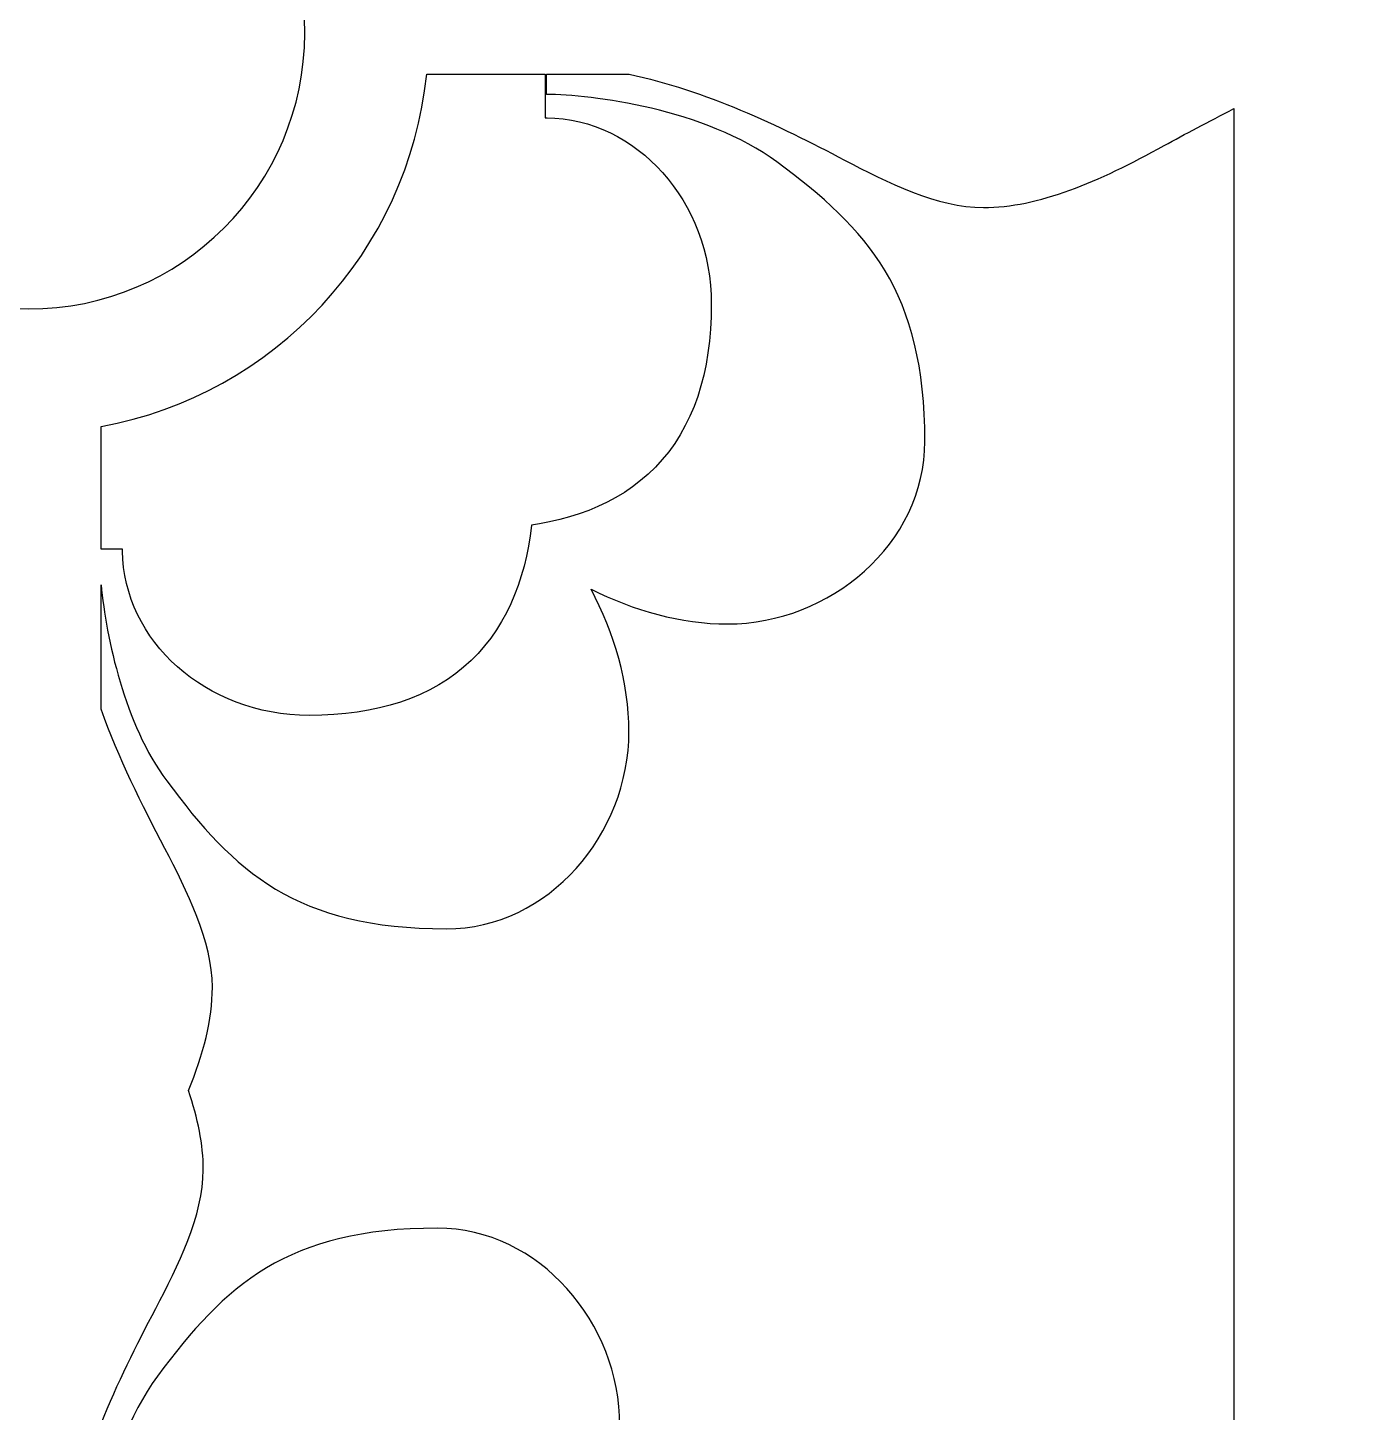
# Model space of a CAD drawing. Header units: centimetres. Extents: x 14.5 to 20.6, y -2.7 to 9.
# Drawn here: x 15.321 to 15.922, y 7.607 to 8.227 of the extents above; entities that cross this region are included whole.
import ezdxf

# ---------------------------------------------------------------- set-up
doc = ezdxf.new("R2010")
doc.units = ezdxf.units.CM
doc.header["$MEASUREMENT"] = 0
doc.layers.add('layer 1', color=7, linetype='Continuous')

msp = doc.modelspace()

# ---------------------------------------------------------------- linework, layer by layer
at = {"layer": 'layer 1', "color": 250, "lineweight": 30}
for points, knots in [([(14.53548, -2.70131), (14.53548, -2.70131), (14.53548, 9.00077), (14.53548, 9.00077), (14.53548, 9.00077), (14.53548, 9.00077), (20.59893, 9.00077), (20.59893, 9.00077), (20.59893, 9.00077), (20.59893, 9.00077), (20.59893, -2.70131), (20.59893, -2.70131), (20.59893, -2.70131), (20.59893, -2.70131), (14.53548, -2.70131), (14.53548, -2.70131)], [0, 0, 0, 0, 0.2, 0.2, 0.2, 0.2, 0.4, 0.4, 0.4, 0.4, 0.6, 0.6, 0.6, 0.6, 1, 1, 1, 1]), ([(15.19765, 8.225), (15.19765, 8.2932), (15.25295, 8.34851), (15.32116, 8.34851), (15.32116, 8.34851), (15.38936, 8.34851), (15.44467, 8.2932), (15.44467, 8.225), (15.44467, 8.225), (15.44467, 8.1568), (15.38936, 8.10149), (15.32116, 8.10149), (15.32116, 8.10149), (15.25295, 8.10149), (15.19765, 8.1568), (15.19765, 8.225)], [0, 0, 0, 0, 0.2, 0.2, 0.2, 0.2, 0.4, 0.4, 0.4, 0.4, 0.6, 0.6, 0.6, 0.6, 1, 1, 1, 1]), ([(15.8605, 7.32667), (15.8605, 7.32667), (15.8605, 8.19121), (15.8605, 8.19121), (15.8605, 8.19121), (15.84914, 8.18534), (15.83853, 8.17968), (15.82935, 8.1747), (15.82935, 8.1747), (15.79992, 8.15834), (15.77294, 8.14689), (15.7484, 8.14689), (15.7484, 8.14689), (15.72795, 8.14689), (15.70505, 8.15834), (15.68624, 8.16816), (15.68624, 8.16816), (15.65679, 8.18379), (15.62381, 8.19942), (15.58989, 8.2066), (15.58989, 8.2066), (15.58989, 8.2066), (15.55294, 8.2066), (15.55294, 8.2066), (15.55294, 8.2066), (15.55294, 8.2066), (15.55294, 8.1976), (15.55294, 8.1976), (15.55294, 8.1976), (15.57257, 8.1976), (15.6241, 8.19106), (15.65598, 8.16734), (15.65598, 8.16734), (15.69688, 8.13708), (15.72222, 8.10928), (15.72222, 8.04221), (15.72222, 8.04221), (15.72222, 7.99641), (15.67971, 7.96044), (15.6339, 7.96044), (15.6339, 7.96044), (15.61317, 7.96044), (15.59178, 7.96647), (15.57282, 7.97603), (15.57282, 7.97603), (15.58318, 7.95642), (15.5898, 7.93397), (15.5898, 7.91226), (15.5898, 7.91226), (15.5898, 7.86644), (15.55383, 7.82393), (15.50803, 7.82393), (15.50803, 7.82393), (15.44096, 7.82393), (15.41316, 7.84927), (15.3829, 7.89017), (15.3829, 7.89017), (15.36394, 7.91566), (15.35595, 7.95371), (15.35351, 7.97797), (15.35351, 7.97797), (15.35351, 7.97797), (15.35351, 7.92224), (15.35351, 7.92224), (15.35351, 7.92224), (15.36141, 7.90042), (15.37175, 7.8794), (15.38209, 7.85992), (15.38209, 7.85992), (15.3919, 7.8411), (15.40335, 7.8182), (15.40335, 7.79775), (15.40335, 7.79775), (15.40335, 7.78319), (15.39932, 7.76776), (15.39262, 7.75148), (15.39262, 7.75148), (15.39683, 7.73914), (15.39926, 7.72733), (15.39926, 7.71603), (15.39926, 7.71603), (15.39926, 7.69558), (15.38782, 7.67268), (15.37799, 7.65387), (15.37799, 7.65387), (15.36936, 7.6376), (15.36072, 7.62026), (15.35351, 7.60227), (15.35351, 7.60227), (15.35351, 7.60227), (15.35351, 7.56184), (15.35351, 7.56184), (15.35351, 7.56184), (15.35794, 7.58266), (15.36579, 7.6061), (15.37882, 7.62361), (15.37882, 7.62361), (15.40907, 7.66451), (15.43687, 7.68986), (15.50394, 7.68986), (15.50394, 7.68986), (15.54974, 7.68986), (15.58572, 7.64734), (15.58572, 7.60153), (15.58572, 7.60153), (15.58572, 7.58081), (15.57969, 7.55941), (15.57013, 7.54046), (15.57013, 7.54046), (15.58974, 7.55082), (15.61218, 7.55744), (15.6339, 7.55744), (15.6339, 7.55744), (15.67971, 7.55744), (15.72222, 7.52146), (15.72222, 7.47566), (15.72222, 7.47566), (15.72222, 7.40859), (15.69688, 7.3808), (15.65598, 7.35054), (15.65598, 7.35054), (15.6241, 7.32682), (15.57257, 7.32027), (15.55294, 7.32027), (15.55294, 7.32027), (15.55294, 7.32027), (15.55294, 7.3171), (15.55294, 7.3171), (15.55294, 7.3171), (15.55294, 7.3171), (15.61192, 7.3171), (15.61192, 7.3171), (15.61192, 7.3171), (15.63802, 7.32528), (15.66321, 7.3375), (15.68624, 7.34972), (15.68624, 7.34972), (15.70505, 7.35954), (15.72795, 7.37098), (15.7484, 7.37098), (15.7484, 7.37098), (15.77294, 7.37098), (15.79992, 7.35954), (15.82935, 7.34317), (15.82935, 7.34317), (15.83853, 7.33819), (15.84914, 7.33254), (15.8605, 7.32667)], [0, 0, 0, 0, 0.026316, 0.026316, 0.026316, 0.026316, 0.052632, 0.052632, 0.052632, 0.052632, 0.078947, 0.078947, 0.078947, 0.078947, 0.105263, 0.105263, 0.105263, 0.105263, 0.131579, 0.131579, 0.131579, 0.131579, 0.157895, 0.157895, 0.157895, 0.157895, 0.184211, 0.184211, 0.184211, 0.184211, 0.210526, 0.210526, 0.210526, 0.210526, 0.236842, 0.236842, 0.236842, 0.236842, 0.263158, 0.263158, 0.263158, 0.263158, 0.289474, 0.289474, 0.289474, 0.289474, 0.315789, 0.315789, 0.315789, 0.315789, 0.342105, 0.342105, 0.342105, 0.342105, 0.368421, 0.368421, 0.368421, 0.368421, 0.394737, 0.394737, 0.394737, 0.394737, 0.421053, 0.421053, 0.421053, 0.421053, 0.447368, 0.447368, 0.447368, 0.447368, 0.473684, 0.473684, 0.473684, 0.473684, 0.5, 0.5, 0.5, 0.5, 0.526316, 0.526316, 0.526316, 0.526316, 0.552632, 0.552632, 0.552632, 0.552632, 0.578947, 0.578947, 0.578947, 0.578947, 0.605263, 0.605263, 0.605263, 0.605263, 0.631579, 0.631579, 0.631579, 0.631579, 0.657895, 0.657895, 0.657895, 0.657895, 0.684211, 0.684211, 0.684211, 0.684211, 0.710526, 0.710526, 0.710526, 0.710526, 0.736842, 0.736842, 0.736842, 0.736842, 0.763158, 0.763158, 0.763158, 0.763158, 0.789474, 0.789474, 0.789474, 0.789474, 0.815789, 0.815789, 0.815789, 0.815789, 0.842105, 0.842105, 0.842105, 0.842105, 0.868421, 0.868421, 0.868421, 0.868421, 0.894737, 0.894737, 0.894737, 0.894737, 0.921053, 0.921053, 0.921053, 0.921053, 0.947368, 0.947368, 0.947368, 0.947368, 1, 1, 1, 1]), ([(15.55222, 8.2066), (15.55222, 8.2066), (15.49926, 8.2066), (15.49926, 8.2066), (15.49926, 8.2066), (15.49114, 8.12713), (15.43104, 8.06303), (15.35351, 8.04887), (15.35351, 8.04887), (15.35351, 8.04887), (15.35351, 7.99393), (15.35351, 7.99393), (15.35351, 7.99393), (15.35351, 7.99393), (15.36318, 7.99393), (15.36318, 7.99393), (15.36318, 7.99393), (15.36318, 7.99393), (15.36318, 7.99293), (15.36318, 7.99293), (15.36318, 7.99293), (15.36318, 7.99293), (15.36328, 7.98948), (15.36328, 7.98948), (15.36328, 7.98948), (15.36328, 7.98948), (15.36362, 7.98577), (15.36362, 7.98577), (15.36362, 7.98577), (15.36362, 7.98577), (15.36417, 7.9821), (15.36417, 7.9821), (15.36417, 7.9821), (15.36417, 7.9821), (15.36492, 7.97849), (15.36492, 7.97849), (15.36492, 7.97849), (15.36492, 7.97849), (15.36587, 7.97493), (15.36587, 7.97493), (15.36587, 7.97493), (15.36587, 7.97493), (15.36702, 7.97144), (15.36702, 7.97144), (15.36702, 7.97144), (15.36702, 7.97144), (15.36836, 7.96802), (15.36836, 7.96802), (15.36836, 7.96802), (15.36836, 7.96802), (15.36987, 7.96468), (15.36987, 7.96468), (15.36987, 7.96468), (15.36987, 7.96468), (15.37155, 7.96143), (15.37155, 7.96143), (15.37155, 7.96143), (15.37155, 7.96143), (15.3734, 7.95825), (15.3734, 7.95825), (15.3734, 7.95825), (15.3734, 7.95825), (15.37541, 7.95517), (15.37541, 7.95517), (15.37541, 7.95517), (15.37541, 7.95517), (15.37757, 7.95218), (15.37757, 7.95218), (15.37757, 7.95218), (15.37757, 7.95218), (15.37988, 7.9493), (15.37988, 7.9493), (15.37988, 7.9493), (15.37988, 7.9493), (15.38235, 7.94652), (15.38235, 7.94652), (15.38235, 7.94652), (15.38235, 7.94652), (15.38495, 7.94384), (15.38495, 7.94384), (15.38495, 7.94384), (15.38495, 7.94384), (15.38768, 7.94128), (15.38768, 7.94128), (15.38768, 7.94128), (15.38768, 7.94128), (15.39055, 7.93884), (15.39055, 7.93884), (15.39055, 7.93884), (15.39055, 7.93884), (15.39355, 7.93651), (15.39355, 7.93651), (15.39355, 7.93651), (15.39355, 7.93651), (15.39667, 7.93431), (15.39667, 7.93431), (15.39667, 7.93431), (15.39667, 7.93431), (15.39992, 7.93225), (15.39992, 7.93225), (15.39992, 7.93225), (15.39992, 7.93225), (15.40328, 7.93031), (15.40328, 7.93031), (15.40328, 7.93031), (15.40328, 7.93031), (15.40675, 7.92852), (15.40675, 7.92852), (15.40675, 7.92852), (15.40675, 7.92852), (15.41033, 7.92688), (15.41033, 7.92688), (15.41033, 7.92688), (15.41033, 7.92688), (15.41402, 7.92539), (15.41402, 7.92539), (15.41402, 7.92539), (15.41402, 7.92539), (15.4178, 7.92405), (15.4178, 7.92405), (15.4178, 7.92405), (15.4178, 7.92405), (15.42168, 7.92287), (15.42168, 7.92287), (15.42168, 7.92287), (15.42168, 7.92287), (15.42566, 7.92186), (15.42566, 7.92186), (15.42566, 7.92186), (15.42566, 7.92186), (15.42972, 7.92103), (15.42972, 7.92103), (15.42972, 7.92103), (15.42972, 7.92103), (15.43385, 7.92037), (15.43385, 7.92037), (15.43385, 7.92037), (15.43385, 7.92037), (15.43806, 7.91989), (15.43806, 7.91989), (15.43806, 7.91989), (15.43806, 7.91989), (15.44234, 7.9196), (15.44234, 7.9196), (15.44234, 7.9196), (15.44234, 7.9196), (15.44663, 7.91951), (15.44663, 7.91951), (15.44663, 7.91951), (15.44663, 7.91951), (15.45227, 7.9196), (15.45227, 7.9196), (15.45227, 7.9196), (15.45227, 7.9196), (15.45772, 7.91987), (15.45772, 7.91987), (15.45772, 7.91987), (15.45772, 7.91987), (15.46303, 7.92033), (15.46303, 7.92033), (15.46303, 7.92033), (15.46303, 7.92033), (15.46821, 7.92097), (15.46821, 7.92097), (15.46821, 7.92097), (15.46821, 7.92097), (15.47324, 7.9218), (15.47324, 7.9218), (15.47324, 7.9218), (15.47324, 7.9218), (15.47815, 7.92282), (15.47815, 7.92282), (15.47815, 7.92282), (15.47815, 7.92282), (15.48292, 7.92404), (15.48292, 7.92404), (15.48292, 7.92404), (15.48292, 7.92404), (15.48755, 7.92546), (15.48755, 7.92546), (15.48755, 7.92546), (15.48755, 7.92546), (15.49205, 7.92709), (15.49205, 7.92709), (15.49205, 7.92709), (15.49205, 7.92709), (15.4964, 7.92891), (15.4964, 7.92891), (15.4964, 7.92891), (15.4964, 7.92891), (15.5006, 7.93094), (15.5006, 7.93094), (15.5006, 7.93094), (15.5006, 7.93094), (15.50465, 7.93318), (15.50465, 7.93318), (15.50465, 7.93318), (15.50465, 7.93318), (15.50852, 7.93562), (15.50852, 7.93562), (15.50852, 7.93562), (15.50852, 7.93562), (15.51223, 7.93825), (15.51223, 7.93825), (15.51223, 7.93825), (15.51223, 7.93825), (15.51576, 7.94108), (15.51576, 7.94108), (15.51576, 7.94108), (15.51576, 7.94108), (15.51909, 7.9441), (15.51909, 7.9441), (15.51909, 7.9441), (15.51909, 7.9441), (15.52223, 7.94728), (15.52223, 7.94728), (15.52223, 7.94728), (15.52223, 7.94728), (15.52518, 7.95063), (15.52518, 7.95063), (15.52518, 7.95063), (15.52518, 7.95063), (15.52792, 7.95413), (15.52792, 7.95413), (15.52792, 7.95413), (15.52792, 7.95413), (15.53045, 7.95778), (15.53045, 7.95778), (15.53045, 7.95778), (15.53045, 7.95778), (15.53279, 7.96155), (15.53279, 7.96155), (15.53279, 7.96155), (15.53279, 7.96155), (15.53493, 7.96543), (15.53493, 7.96543), (15.53493, 7.96543), (15.53493, 7.96543), (15.53687, 7.96943), (15.53687, 7.96943), (15.53687, 7.96943), (15.53687, 7.96943), (15.53863, 7.97352), (15.53863, 7.97352), (15.53863, 7.97352), (15.53863, 7.97352), (15.5402, 7.97771), (15.5402, 7.97771), (15.5402, 7.97771), (15.5402, 7.97771), (15.5416, 7.98199), (15.5416, 7.98199), (15.5416, 7.98199), (15.5416, 7.98199), (15.54283, 7.98635), (15.54283, 7.98635), (15.54283, 7.98635), (15.54283, 7.98635), (15.54389, 7.99078), (15.54389, 7.99078), (15.54389, 7.99078), (15.54389, 7.99078), (15.54481, 7.9953), (15.54481, 7.9953), (15.54481, 7.9953), (15.54481, 7.9953), (15.54557, 7.99989), (15.54557, 7.99989), (15.54557, 7.99989), (15.54557, 7.99989), (15.54619, 8.00455), (15.54619, 8.00455), (15.54619, 8.00455), (15.54619, 8.00455), (15.54621, 8.00468), (15.54621, 8.00468), (15.54621, 8.00468), (15.54621, 8.00468), (15.54972, 8.00524), (15.54972, 8.00524), (15.54972, 8.00524), (15.54972, 8.00524), (15.55429, 8.00612), (15.55429, 8.00612), (15.55429, 8.00612), (15.55429, 8.00612), (15.55878, 8.00716), (15.55878, 8.00716), (15.55878, 8.00716), (15.55878, 8.00716), (15.5632, 8.00836), (15.5632, 8.00836), (15.5632, 8.00836), (15.5632, 8.00836), (15.56753, 8.00973), (15.56753, 8.00973), (15.56753, 8.00973), (15.56753, 8.00973), (15.57177, 8.01128), (15.57177, 8.01128), (15.57177, 8.01128), (15.57177, 8.01128), (15.57592, 8.01302), (15.57592, 8.01302), (15.57592, 8.01302), (15.57592, 8.01302), (15.57997, 8.01494), (15.57997, 8.01494), (15.57997, 8.01494), (15.57997, 8.01494), (15.58391, 8.01706), (15.58391, 8.01706), (15.58391, 8.01706), (15.58391, 8.01706), (15.58774, 8.01938), (15.58774, 8.01938), (15.58774, 8.01938), (15.58774, 8.01938), (15.59143, 8.0219), (15.59143, 8.0219), (15.59143, 8.0219), (15.59143, 8.0219), (15.59499, 8.02463), (15.59499, 8.02463), (15.59499, 8.02463), (15.59499, 8.02463), (15.59839, 8.02757), (15.59839, 8.02757), (15.59839, 8.02757), (15.59839, 8.02757), (15.60163, 8.03071), (15.60163, 8.03071), (15.60163, 8.03071), (15.60163, 8.03071), (15.60469, 8.03405), (15.60469, 8.03405), (15.60469, 8.03405), (15.60469, 8.03405), (15.60757, 8.03758), (15.60757, 8.03758), (15.60757, 8.03758), (15.60757, 8.03758), (15.61025, 8.04129), (15.61025, 8.04129), (15.61025, 8.04129), (15.61025, 8.04129), (15.61273, 8.04519), (15.61273, 8.04519), (15.61273, 8.04519), (15.61273, 8.04519), (15.615, 8.04925), (15.615, 8.04925), (15.615, 8.04925), (15.615, 8.04925), (15.61707, 8.05347), (15.61707, 8.05347), (15.61707, 8.05347), (15.61707, 8.05347), (15.61893, 8.05785), (15.61893, 8.05785), (15.61893, 8.05785), (15.61893, 8.05785), (15.62058, 8.06237), (15.62058, 8.06237), (15.62058, 8.06237), (15.62058, 8.06237), (15.62203, 8.06704), (15.62203, 8.06704), (15.62203, 8.06704), (15.62203, 8.06704), (15.62327, 8.07184), (15.62327, 8.07184), (15.62327, 8.07184), (15.62327, 8.07184), (15.62431, 8.07678), (15.62431, 8.07678), (15.62431, 8.07678), (15.62431, 8.07678), (15.62516, 8.08186), (15.62516, 8.08186), (15.62516, 8.08186), (15.62516, 8.08186), (15.62581, 8.08707), (15.62581, 8.08707), (15.62581, 8.08707), (15.62581, 8.08707), (15.62627, 8.09242), (15.62627, 8.09242), (15.62627, 8.09242), (15.62627, 8.09242), (15.62655, 8.09791), (15.62655, 8.09791), (15.62655, 8.09791), (15.62655, 8.09791), (15.62664, 8.10361), (15.62664, 8.10361), (15.62664, 8.10361), (15.62664, 8.10361), (15.62655, 8.1079), (15.62655, 8.1079), (15.62655, 8.1079), (15.62655, 8.1079), (15.62626, 8.11218), (15.62626, 8.11218), (15.62626, 8.11218), (15.62626, 8.11218), (15.62578, 8.11639), (15.62578, 8.11639), (15.62578, 8.11639), (15.62578, 8.11639), (15.62512, 8.12053), (15.62512, 8.12053), (15.62512, 8.12053), (15.62512, 8.12053), (15.62429, 8.12458), (15.62429, 8.12458), (15.62429, 8.12458), (15.62429, 8.12458), (15.62328, 8.12855), (15.62328, 8.12855), (15.62328, 8.12855), (15.62328, 8.12855), (15.6221, 8.13243), (15.6221, 8.13243), (15.6221, 8.13243), (15.6221, 8.13243), (15.62077, 8.13622), (15.62077, 8.13622), (15.62077, 8.13622), (15.62077, 8.13622), (15.61927, 8.13991), (15.61927, 8.13991), (15.61927, 8.13991), (15.61927, 8.13991), (15.61763, 8.14349), (15.61763, 8.14349), (15.61763, 8.14349), (15.61763, 8.14349), (15.61584, 8.14696), (15.61584, 8.14696), (15.61584, 8.14696), (15.61584, 8.14696), (15.6139, 8.15032), (15.6139, 8.15032), (15.6139, 8.15032), (15.6139, 8.15032), (15.61184, 8.15356), (15.61184, 8.15356), (15.61184, 8.15356), (15.61184, 8.15356), (15.60964, 8.15669), (15.60964, 8.15669), (15.60964, 8.15669), (15.60964, 8.15669), (15.60732, 8.15969), (15.60732, 8.15969), (15.60732, 8.15969), (15.60732, 8.15969), (15.60487, 8.16256), (15.60487, 8.16256), (15.60487, 8.16256), (15.60487, 8.16256), (15.60231, 8.1653), (15.60231, 8.1653), (15.60231, 8.1653), (15.60231, 8.1653), (15.59963, 8.1679), (15.59963, 8.1679), (15.59963, 8.1679), (15.59963, 8.1679), (15.59685, 8.17036), (15.59685, 8.17036), (15.59685, 8.17036), (15.59685, 8.17036), (15.59397, 8.17267), (15.59397, 8.17267), (15.59397, 8.17267), (15.59397, 8.17267), (15.59098, 8.17484), (15.59098, 8.17484), (15.59098, 8.17484), (15.59098, 8.17484), (15.5879, 8.17685), (15.5879, 8.17685), (15.5879, 8.17685), (15.5879, 8.17685), (15.58473, 8.1787), (15.58473, 8.1787), (15.58473, 8.1787), (15.58473, 8.1787), (15.58147, 8.18038), (15.58147, 8.18038), (15.58147, 8.18038), (15.58147, 8.18038), (15.57812, 8.18189), (15.57812, 8.18189), (15.57812, 8.18189), (15.57812, 8.18189), (15.57471, 8.18322), (15.57471, 8.18322), (15.57471, 8.18322), (15.57471, 8.18322), (15.57122, 8.18437), (15.57122, 8.18437), (15.57122, 8.18437), (15.57122, 8.18437), (15.56766, 8.18533), (15.56766, 8.18533), (15.56766, 8.18533), (15.56766, 8.18533), (15.56405, 8.18608), (15.56405, 8.18608), (15.56405, 8.18608), (15.56405, 8.18608), (15.56038, 8.18663), (15.56038, 8.18663), (15.56038, 8.18663), (15.56038, 8.18663), (15.55668, 8.18696), (15.55668, 8.18696), (15.55668, 8.18696), (15.55668, 8.18696), (15.55322, 8.18707), (15.55322, 8.18707), (15.55322, 8.18707), (15.55322, 8.18707), (15.55222, 8.18707), (15.55222, 8.18707), (15.55222, 8.18707), (15.55222, 8.18707), (15.55222, 8.2066), (15.55222, 8.2066)], [0, 0, 0, 0, 0.007463, 0.007463, 0.007463, 0.007463, 0.014925, 0.014925, 0.014925, 0.014925, 0.022388, 0.022388, 0.022388, 0.022388, 0.029851, 0.029851, 0.029851, 0.029851, 0.037313, 0.037313, 0.037313, 0.037313, 0.044776, 0.044776, 0.044776, 0.044776, 0.052239, 0.052239, 0.052239, 0.052239, 0.059701, 0.059701, 0.059701, 0.059701, 0.067164, 0.067164, 0.067164, 0.067164, 0.074627, 0.074627, 0.074627, 0.074627, 0.08209, 0.08209, 0.08209, 0.08209, 0.089552, 0.089552, 0.089552, 0.089552, 0.097015, 0.097015, 0.097015, 0.097015, 0.104478, 0.104478, 0.104478, 0.104478, 0.11194, 0.11194, 0.11194, 0.11194, 0.119403, 0.119403, 0.119403, 0.119403, 0.126866, 0.126866, 0.126866, 0.126866, 0.134328, 0.134328, 0.134328, 0.134328, 0.141791, 0.141791, 0.141791, 0.141791, 0.149254, 0.149254, 0.149254, 0.149254, 0.156716, 0.156716, 0.156716, 0.156716, 0.164179, 0.164179, 0.164179, 0.164179, 0.171642, 0.171642, 0.171642, 0.171642, 0.179104, 0.179104, 0.179104, 0.179104, 0.186567, 0.186567, 0.186567, 0.186567, 0.19403, 0.19403, 0.19403, 0.19403, 0.201493, 0.201493, 0.201493, 0.201493, 0.208955, 0.208955, 0.208955, 0.208955, 0.216418, 0.216418, 0.216418, 0.216418, 0.223881, 0.223881, 0.223881, 0.223881, 0.231343, 0.231343, 0.231343, 0.231343, 0.238806, 0.238806, 0.238806, 0.238806, 0.246269, 0.246269, 0.246269, 0.246269, 0.253731, 0.253731, 0.253731, 0.253731, 0.261194, 0.261194, 0.261194, 0.261194, 0.268657, 0.268657, 0.268657, 0.268657, 0.276119, 0.276119, 0.276119, 0.276119, 0.283582, 0.283582, 0.283582, 0.283582, 0.291045, 0.291045, 0.291045, 0.291045, 0.298507, 0.298507, 0.298507, 0.298507, 0.30597, 0.30597, 0.30597, 0.30597, 0.313433, 0.313433, 0.313433, 0.313433, 0.320896, 0.320896, 0.320896, 0.320896, 0.328358, 0.328358, 0.328358, 0.328358, 0.335821, 0.335821, 0.335821, 0.335821, 0.343284, 0.343284, 0.343284, 0.343284, 0.350746, 0.350746, 0.350746, 0.350746, 0.358209, 0.358209, 0.358209, 0.358209, 0.365672, 0.365672, 0.365672, 0.365672, 0.373134, 0.373134, 0.373134, 0.373134, 0.380597, 0.380597, 0.380597, 0.380597, 0.38806, 0.38806, 0.38806, 0.38806, 0.395522, 0.395522, 0.395522, 0.395522, 0.402985, 0.402985, 0.402985, 0.402985, 0.410448, 0.410448, 0.410448, 0.410448, 0.41791, 0.41791, 0.41791, 0.41791, 0.425373, 0.425373, 0.425373, 0.425373, 0.432836, 0.432836, 0.432836, 0.432836, 0.440299, 0.440299, 0.440299, 0.440299, 0.447761, 0.447761, 0.447761, 0.447761, 0.455224, 0.455224, 0.455224, 0.455224, 0.462687, 0.462687, 0.462687, 0.462687, 0.470149, 0.470149, 0.470149, 0.470149, 0.477612, 0.477612, 0.477612, 0.477612, 0.485075, 0.485075, 0.485075, 0.485075, 0.492537, 0.492537, 0.492537, 0.492537, 0.5, 0.5, 0.5, 0.5, 0.507463, 0.507463, 0.507463, 0.507463, 0.514925, 0.514925, 0.514925, 0.514925, 0.522388, 0.522388, 0.522388, 0.522388, 0.529851, 0.529851, 0.529851, 0.529851, 0.537313, 0.537313, 0.537313, 0.537313, 0.544776, 0.544776, 0.544776, 0.544776, 0.552239, 0.552239, 0.552239, 0.552239, 0.559701, 0.559701, 0.559701, 0.559701, 0.567164, 0.567164, 0.567164, 0.567164, 0.574627, 0.574627, 0.574627, 0.574627, 0.58209, 0.58209, 0.58209, 0.58209, 0.589552, 0.589552, 0.589552, 0.589552, 0.597015, 0.597015, 0.597015, 0.597015, 0.604478, 0.604478, 0.604478, 0.604478, 0.61194, 0.61194, 0.61194, 0.61194, 0.619403, 0.619403, 0.619403, 0.619403, 0.626866, 0.626866, 0.626866, 0.626866, 0.634328, 0.634328, 0.634328, 0.634328, 0.641791, 0.641791, 0.641791, 0.641791, 0.649254, 0.649254, 0.649254, 0.649254, 0.656716, 0.656716, 0.656716, 0.656716, 0.664179, 0.664179, 0.664179, 0.664179, 0.671642, 0.671642, 0.671642, 0.671642, 0.679104, 0.679104, 0.679104, 0.679104, 0.686567, 0.686567, 0.686567, 0.686567, 0.69403, 0.69403, 0.69403, 0.69403, 0.701493, 0.701493, 0.701493, 0.701493, 0.708955, 0.708955, 0.708955, 0.708955, 0.716418, 0.716418, 0.716418, 0.716418, 0.723881, 0.723881, 0.723881, 0.723881, 0.731343, 0.731343, 0.731343, 0.731343, 0.738806, 0.738806, 0.738806, 0.738806, 0.746269, 0.746269, 0.746269, 0.746269, 0.753731, 0.753731, 0.753731, 0.753731, 0.761194, 0.761194, 0.761194, 0.761194, 0.768657, 0.768657, 0.768657, 0.768657, 0.776119, 0.776119, 0.776119, 0.776119, 0.783582, 0.783582, 0.783582, 0.783582, 0.791045, 0.791045, 0.791045, 0.791045, 0.798507, 0.798507, 0.798507, 0.798507, 0.80597, 0.80597, 0.80597, 0.80597, 0.813433, 0.813433, 0.813433, 0.813433, 0.820896, 0.820896, 0.820896, 0.820896, 0.828358, 0.828358, 0.828358, 0.828358, 0.835821, 0.835821, 0.835821, 0.835821, 0.843284, 0.843284, 0.843284, 0.843284, 0.850746, 0.850746, 0.850746, 0.850746, 0.858209, 0.858209, 0.858209, 0.858209, 0.865672, 0.865672, 0.865672, 0.865672, 0.873134, 0.873134, 0.873134, 0.873134, 0.880597, 0.880597, 0.880597, 0.880597, 0.88806, 0.88806, 0.88806, 0.88806, 0.895522, 0.895522, 0.895522, 0.895522, 0.902985, 0.902985, 0.902985, 0.902985, 0.910448, 0.910448, 0.910448, 0.910448, 0.91791, 0.91791, 0.91791, 0.91791, 0.925373, 0.925373, 0.925373, 0.925373, 0.932836, 0.932836, 0.932836, 0.932836, 0.940299, 0.940299, 0.940299, 0.940299, 0.947761, 0.947761, 0.947761, 0.947761, 0.955224, 0.955224, 0.955224, 0.955224, 0.962687, 0.962687, 0.962687, 0.962687, 0.970149, 0.970149, 0.970149, 0.970149, 0.977612, 0.977612, 0.977612, 0.977612, 0.985075, 0.985075, 0.985075, 0.985075, 1, 1, 1, 1])]:
    msp.add_open_spline(points, degree=3, knots=knots, dxfattribs=at)

doc.saveas('drawing.dxf')
